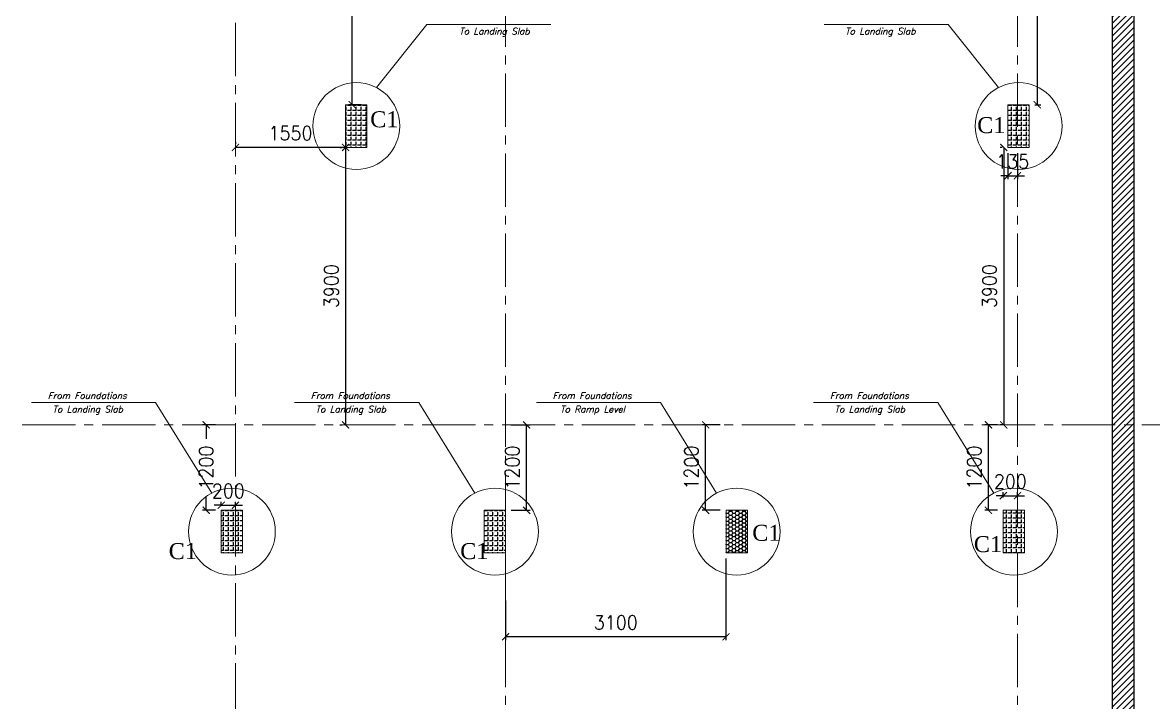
# Model space of a CAD drawing. Header units: millimetres. Extents: x -967280 to 3852, y 2833 to 1955156.
# Drawn here: x -508622 to -492718, y 409937 to 419491 of the extents above; entities that cross this region are included whole.
import ezdxf
from ezdxf.enums import TextEntityAlignment as Align

# ---------------------------------------------------------------- set-up
doc = ezdxf.new("R2010")
doc.units = ezdxf.units.MM
doc.header["$LTSCALE"] = 1000
doc.header["$PDMODE"] = 35
doc.header["$PDSIZE"] = 25
doc.linetypes.add('$0$DASHED2', pattern=[0.375, 0.25, -0.125])
doc.linetypes.add('Columns_Structural070816$0$CENTER2', pattern=[1.125, 0.75, -0.125, 0.125, -0.125])
for name, color, linetype, lineweight in [('00-DE-Hatch', 11, 'Continuous', 0), ('00-EG-Text', 3, 'Continuous', 0), ('S - column', 6, 'Continuous', 60), ('ST-000-AXIS', 9, 'Columns_Structural070816$0$CENTER2', 9), ('ST-RFT-BOT', 2, '$0$DASHED2', 30)]:
    doc.layers.add(name, color=color, linetype=linetype, lineweight=lineweight)
for name, color, linetype in [('_N-DIM 3', 7, 'Continuous'), ('R.C. footing', 4, 'Continuous'), ('S - BATH Hach', 1, 'Continuous'), ('S - col hach', 1, 'Continuous')]:
    doc.layers.add(name, color=color, linetype=linetype)
doc.styles.add('ASD', font='times.ttf')
doc.styles.add('E', font='ITALICC.shx')
doc.styles.add('TUNELNO', font='romans.shx', dxfattribs={"width": 0.9})
doc.dimstyles.new('Copy(2) of DSEC', dxfattribs={"dimtxt": 200, "dimasz": 100, "dimexe": 50, "dimexo": 80, "dimgap": 100, "dimtad": 1, "dimdec": 0, "dimrnd": 5, "dimzin": 0, "dimdsep": 46, "dimtxsty": 'TUNELNO', "dimblk": 'ARCHTICK', "dimcen": 0.09, "dimclrd": 1, "dimclre": 1, "dimclrt": 3, "dimadec": 0, "dimazin": 0, "dimtfac": 0.78125, "dimtdec": 0, "dimtix": 1, "dimtmove": 2, "dimatfit": 3, "dimldrblk": 'ARCHTICK', "dimfxl": 1, "dimtolj": 1, "dimtzin": 0, "dimarcsym": 0})
pattern_1 = [(90, (-416898.87, -510539.72), (-69.85, 4e-15), [50.8, -19.05]), (180, (-416898.87, -510539.72), (-9e-15, -69.85), [50.8, -19.05])]

# ---------------------------------------------------------------- blocks, each defined once
blk = doc.blocks.new('AXES-00')
at = {"layer": 'ST-000-AXIS'}
for p, q in [((552098.9, 695813.8), (552098.9, 750979.6)), ((555898.9, 750979.6), (555898.9, 695813.8)), ((563098.9, 750979.6), (563098.9, 695813.8)), ((575723.2, 737039.7), (505674.3, 737039.7))]:
    blk.add_line(p, q, dxfattribs=at)
blk = doc.blocks.new('_ArchTick')
at = {"color": 0, "linetype": 'ByBlock', "const_width": 0.15}
blk.add_lwpolyline([(-0.5, -0.5), (0.5, 0.5)], dxfattribs=at)
blk = doc.blocks.new('*D354')
at = {"layer": '_N-DIM 3', "color": 1, "linetype": 'Continuous', "lineweight": -2, "ltscale": 30, "transparency": 16777216}
for p, q in [((-494763, 417657), (-494763, 417289)), ((-494629, 417657), (-494629, 417289)), ((-494763, 417339), (-494863, 417339)), ((-494763, 417339), (-494629, 417339)), ((-494629, 417339), (-494529, 417339))]:
    blk.add_line(p, q, dxfattribs=at)
at = {"layer": 'Defpoints', "color": 0, "linetype": 'Continuous', "ltscale": 30, "transparency": 16777216}
for p in [(-494763, 417737), (-494629, 417737), (-494629, 417339)]:
    blk.add_point(p, dxfattribs=at)
at = {"layer": '_N-DIM 3', "color": 1, "linetype": 'Continuous', "lineweight": -2, "ltscale": 30, "transparency": 16777216, "xscale": 100, "yscale": 100, "zscale": 100}
blk.add_blockref('_ArchTick', (-494763, 417339), dxfattribs=at)
at = {"layer": '_N-DIM 3', "color": 1, "linetype": 'Continuous', "lineweight": -2, "ltscale": 30, "transparency": 16777216, "xscale": 100, "yscale": 100, "zscale": 100, "rotation": 180}
blk.add_blockref('_ArchTick', (-494629, 417339), dxfattribs=at)
at = {"layer": '_N-DIM 3', "color": 3, "linetype": 'Continuous', "ltscale": 30, "transparency": 16777216, "insert": (-494696, 417539), "char_height": 200, "attachment_point": 5, "style": 'TUNELNO'}
blk.add_mtext('\\A1;135', dxfattribs=at)
blk = doc.blocks.new('*D421')
at = {"layer": '_N-DIM 3', "color": 1, "linetype": 'Continuous', "lineweight": -2, "ltscale": 30, "transparency": 16777216}
for p, q in [((-505629, 417817), (-505629, 417787)), ((-504079, 417817), (-504079, 417787)), ((-504079, 417737), (-505629, 417737))]:
    blk.add_line(p, q, dxfattribs=at)
at = {"layer": 'Defpoints', "color": 0, "linetype": 'Continuous', "ltscale": 30, "transparency": 16777216}
for p in [(-505629, 417737), (-505629, 417737), (-504079, 417737)]:
    blk.add_point(p, dxfattribs=at)
at = {"layer": '_N-DIM 3', "color": 1, "linetype": 'Continuous', "lineweight": -2, "ltscale": 30, "transparency": 16777216, "xscale": 100, "yscale": 100, "zscale": 100, "rotation": 180}
blk.add_blockref('_ArchTick', (-505629, 417737), dxfattribs=at)
at = {"layer": '_N-DIM 3', "color": 1, "linetype": 'Continuous', "lineweight": -2, "ltscale": 30, "transparency": 16777216, "xscale": 100, "yscale": 100, "zscale": 100}
blk.add_blockref('_ArchTick', (-504079, 417737), dxfattribs=at)
at = {"layer": '_N-DIM 3', "color": 3, "linetype": 'Continuous', "ltscale": 30, "transparency": 16777216, "insert": (-504854, 417937), "char_height": 200, "attachment_point": 5, "style": 'TUNELNO'}
blk.add_mtext('\\A1;1550', dxfattribs=at)
blk = doc.blocks.new('*D422')
at = {"layer": '_N-DIM 3', "color": 1, "linetype": 'Continuous', "lineweight": -2, "ltscale": 30, "transparency": 16777216}
for p, q in [((-504159, 417737), (-504129, 417737)), ((-504079, 417737), (-504079, 413837)), ((-504159, 413837), (-504129, 413837))]:
    blk.add_line(p, q, dxfattribs=at)
at = {"layer": 'Defpoints', "color": 0, "linetype": 'Continuous', "ltscale": 30, "transparency": 16777216}
for p in [(-504079, 417737), (-504079, 413837), (-504079, 413837)]:
    blk.add_point(p, dxfattribs=at)
at = {"layer": '_N-DIM 3', "color": 1, "linetype": 'Continuous', "lineweight": -2, "ltscale": 30, "transparency": 16777216, "xscale": 100, "yscale": 100, "zscale": 100}
for p, rotation in [((-504079, 417737), 90), ((-504079, 413837), 270)]:
    blk.add_blockref('_ArchTick', p, dxfattribs=dict(at, rotation=rotation))
at = {"layer": '_N-DIM 3', "color": 3, "linetype": 'Continuous', "ltscale": 30, "transparency": 16777216, "insert": (-504279, 415787), "char_height": 200, "attachment_point": 5, "rotation": 90, "style": 'TUNELNO'}
blk.add_mtext('\\A1;3900', dxfattribs=at)
blk = doc.blocks.new('*D423')
at = {"layer": '_N-DIM 3', "color": 1, "linetype": 'Continuous', "lineweight": -2, "ltscale": 30, "transparency": 16777216}
for p, q in [((-494843, 417737), (-494872, 417737)), ((-494822, 417737), (-494822, 413837)), ((-494843, 413837), (-494872, 413837))]:
    blk.add_line(p, q, dxfattribs=at)
at = {"layer": 'Defpoints', "color": 0, "linetype": 'Continuous', "ltscale": 30, "transparency": 16777216}
for p in [(-494763, 417737), (-494822, 413837), (-494763, 413837)]:
    blk.add_point(p, dxfattribs=at)
at = {"layer": '_N-DIM 3', "color": 1, "linetype": 'Continuous', "lineweight": -2, "ltscale": 30, "transparency": 16777216, "xscale": 100, "yscale": 100, "zscale": 100}
for p, rotation in [((-494822, 417737), 90), ((-494822, 413837), 270)]:
    blk.add_blockref('_ArchTick', p, dxfattribs=dict(at, rotation=rotation))
at = {"layer": '_N-DIM 3', "color": 3, "linetype": 'Continuous', "ltscale": 30, "transparency": 16777216, "insert": (-495022, 415787), "char_height": 200, "attachment_point": 5, "rotation": 90, "style": 'TUNELNO'}
blk.add_mtext('\\A1;3900', dxfattribs=at)
blk = doc.blocks.new('*D424')
at = {"layer": '_N-DIM 3', "color": 1, "linetype": 'Continuous', "lineweight": -2, "ltscale": 30, "transparency": 16777216}
for p, q in [((-494829, 412817), (-494829, 412892)), ((-494629, 412817), (-494629, 412892)), ((-494829, 412842), (-494929, 412842)), ((-494829, 412842), (-494629, 412842)), ((-494629, 412842), (-494529, 412842))]:
    blk.add_line(p, q, dxfattribs=at)
at = {"layer": 'Defpoints', "color": 0, "linetype": 'Continuous', "ltscale": 30, "transparency": 16777216}
for p in [(-494829, 412737), (-494629, 412842), (-494629, 412737)]:
    blk.add_point(p, dxfattribs=at)
at = {"layer": '_N-DIM 3', "color": 1, "linetype": 'Continuous', "lineweight": -2, "ltscale": 30, "transparency": 16777216, "xscale": 100, "yscale": 100, "zscale": 100}
blk.add_blockref('_ArchTick', (-494829, 412842), dxfattribs=at)
at = {"layer": '_N-DIM 3', "color": 1, "linetype": 'Continuous', "lineweight": -2, "ltscale": 30, "transparency": 16777216, "xscale": 100, "yscale": 100, "zscale": 100, "rotation": 180}
blk.add_blockref('_ArchTick', (-494629, 412842), dxfattribs=at)
at = {"layer": '_N-DIM 3', "color": 3, "linetype": 'Continuous', "ltscale": 30, "transparency": 16777216, "insert": (-494729, 413042), "char_height": 200, "attachment_point": 5, "style": 'TUNELNO'}
blk.add_mtext('\\A1;200', dxfattribs=at)
blk = doc.blocks.new('*D425')
at = {"layer": '_N-DIM 3', "color": 1, "linetype": 'Continuous', "lineweight": -2, "ltscale": 30, "transparency": 16777216}
for p, q in [((-494909, 413837), (-495087, 413837)), ((-495037, 412637), (-495037, 413837)), ((-494909, 412637), (-495087, 412637))]:
    blk.add_line(p, q, dxfattribs=at)
at = {"layer": 'Defpoints', "color": 0, "linetype": 'Continuous', "ltscale": 30, "transparency": 16777216}
for p in [(-495037, 413837), (-494829, 413837), (-494829, 412637)]:
    blk.add_point(p, dxfattribs=at)
at = {"layer": '_N-DIM 3', "color": 1, "linetype": 'Continuous', "lineweight": -2, "ltscale": 30, "transparency": 16777216, "xscale": 100, "yscale": 100, "zscale": 100}
for p, rotation in [((-495037, 413837), 90), ((-495037, 412637), 270)]:
    blk.add_blockref('_ArchTick', p, dxfattribs=dict(at, rotation=rotation))
at = {"layer": '_N-DIM 3', "color": 3, "linetype": 'Continuous', "ltscale": 30, "transparency": 16777216, "insert": (-495237, 413237), "char_height": 200, "attachment_point": 5, "rotation": 90, "style": 'TUNELNO'}
blk.add_mtext('\\A1;1200', dxfattribs=at)
blk = doc.blocks.new('*D426')
at = {"layer": '_N-DIM 3', "color": 1, "linetype": 'Continuous', "lineweight": -2, "ltscale": 30, "transparency": 16777216}
for p, q in [((-501749, 413837), (-501483, 413837)), ((-501533, 412637), (-501533, 413837)), ((-501749, 412637), (-501483, 412637))]:
    blk.add_line(p, q, dxfattribs=at)
at = {"layer": 'Defpoints', "color": 0, "linetype": 'Continuous', "ltscale": 30, "transparency": 16777216}
for p in [(-501829, 413837), (-501533, 413837), (-501829, 412637)]:
    blk.add_point(p, dxfattribs=at)
at = {"layer": '_N-DIM 3', "color": 1, "linetype": 'Continuous', "lineweight": -2, "ltscale": 30, "transparency": 16777216, "xscale": 100, "yscale": 100, "zscale": 100}
for p, rotation in [((-501533, 413837), 90), ((-501533, 412637), 270)]:
    blk.add_blockref('_ArchTick', p, dxfattribs=dict(at, rotation=rotation))
at = {"layer": '_N-DIM 3', "color": 3, "linetype": 'Continuous', "ltscale": 30, "transparency": 16777216, "insert": (-501733, 413237), "char_height": 200, "attachment_point": 5, "rotation": 90, "style": 'TUNELNO'}
blk.add_mtext('\\A1;1200', dxfattribs=at)
blk = doc.blocks.new('*D450')
at = {"layer": '_N-DIM 3', "color": 1, "linetype": 'Continuous', "lineweight": -2, "ltscale": 30, "transparency": 16777216}
for p, q in [((-505909, 413837), (-506090, 413837)), ((-506040, 413837), (-506040, 413642)), ((-506040, 412637), (-506040, 412833)), ((-505909, 412637), (-506090, 412637))]:
    blk.add_line(p, q, dxfattribs=at)
at = {"layer": 'Defpoints', "color": 0, "linetype": 'Continuous', "ltscale": 30, "transparency": 16777216}
for p in [(-506040, 413837), (-505829, 413837), (-505829, 412637)]:
    blk.add_point(p, dxfattribs=at)
at = {"layer": '_N-DIM 3', "color": 1, "linetype": 'Continuous', "lineweight": -2, "ltscale": 30, "transparency": 16777216, "xscale": 100, "yscale": 100, "zscale": 100}
for p, rotation in [((-506040, 413837), 90), ((-506040, 412637), 270)]:
    blk.add_blockref('_ArchTick', p, dxfattribs=dict(at, rotation=rotation))
at = {"layer": '_N-DIM 3', "color": 3, "linetype": 'Continuous', "ltscale": 30, "transparency": 16777216, "insert": (-506040, 413237), "char_height": 200, "attachment_point": 5, "rotation": 90, "style": 'TUNELNO'}
blk.add_mtext('\\A1;1200', dxfattribs=at)
blk = doc.blocks.new('*D451')
at = {"layer": '_N-DIM 3', "color": 1, "linetype": 'Continuous', "lineweight": -2, "ltscale": 30, "transparency": 16777216}
for p, q in [((-505829, 412717), (-505829, 412757)), ((-505629, 412717), (-505629, 412757)), ((-505829, 412707), (-505929, 412707)), ((-505829, 412707), (-505629, 412707)), ((-505629, 412707), (-505529, 412707))]:
    blk.add_line(p, q, dxfattribs=at)
at = {"layer": 'Defpoints', "color": 0, "linetype": 'Continuous', "ltscale": 30, "transparency": 16777216}
for p in [(-505829, 412637), (-505629, 412707), (-505629, 412637)]:
    blk.add_point(p, dxfattribs=at)
at = {"layer": '_N-DIM 3', "color": 1, "linetype": 'Continuous', "lineweight": -2, "ltscale": 30, "transparency": 16777216, "xscale": 100, "yscale": 100, "zscale": 100}
blk.add_blockref('_ArchTick', (-505829, 412707), dxfattribs=at)
at = {"layer": '_N-DIM 3', "color": 1, "linetype": 'Continuous', "lineweight": -2, "ltscale": 30, "transparency": 16777216, "xscale": 100, "yscale": 100, "zscale": 100, "rotation": 180}
blk.add_blockref('_ArchTick', (-505629, 412707), dxfattribs=at)
at = {"layer": '_N-DIM 3', "color": 3, "linetype": 'Continuous', "ltscale": 30, "transparency": 16777216, "insert": (-505729, 412907), "char_height": 200, "attachment_point": 5, "style": 'TUNELNO'}
blk.add_mtext('\\A1;200', dxfattribs=at)
blk = doc.blocks.new('*D474')
at = {"layer": '_N-DIM 3', "color": 1, "linetype": 'Continuous', "lineweight": -2, "ltscale": 30, "transparency": 16777216}
for p, q in [((-498809, 413837), (-499065, 413837)), ((-499015, 412637), (-499015, 413837)), ((-498809, 412637), (-499065, 412637))]:
    blk.add_line(p, q, dxfattribs=at)
at = {"layer": 'Defpoints', "color": 0, "linetype": 'Continuous', "ltscale": 30, "transparency": 16777216}
for p in [(-499015, 413837), (-498729, 413837), (-498729, 412637)]:
    blk.add_point(p, dxfattribs=at)
at = {"layer": '_N-DIM 3', "color": 1, "linetype": 'Continuous', "lineweight": -2, "ltscale": 30, "transparency": 16777216, "xscale": 100, "yscale": 100, "zscale": 100}
for p, rotation in [((-499015, 413837), 90), ((-499015, 412637), 270)]:
    blk.add_blockref('_ArchTick', p, dxfattribs=dict(at, rotation=rotation))
at = {"layer": '_N-DIM 3', "color": 3, "linetype": 'Continuous', "ltscale": 30, "transparency": 16777216, "insert": (-499215, 413237), "char_height": 200, "attachment_point": 5, "rotation": 90, "style": 'TUNELNO'}
blk.add_mtext('\\A1;1200', dxfattribs=at)
blk = doc.blocks.new('*D475')
at = {"layer": '_N-DIM 3', "color": 1, "linetype": 'Continuous', "lineweight": -2, "ltscale": 30, "transparency": 16777216}
for p, q in [((-498729, 411957), (-498729, 410809)), ((-501829, 411368), (-501829, 410809)), ((-498729, 410859), (-501829, 410859))]:
    blk.add_line(p, q, dxfattribs=at)
at = {"layer": 'Defpoints', "color": 0, "linetype": 'Continuous', "ltscale": 30, "transparency": 16777216}
for p in [(-498729, 412037), (-501829, 411448), (-501829, 410859)]:
    blk.add_point(p, dxfattribs=at)
at = {"layer": '_N-DIM 3', "color": 1, "linetype": 'Continuous', "lineweight": -2, "ltscale": 30, "transparency": 16777216, "xscale": 100, "yscale": 100, "zscale": 100, "rotation": 180}
blk.add_blockref('_ArchTick', (-501829, 410859), dxfattribs=at)
at = {"layer": '_N-DIM 3', "color": 1, "linetype": 'Continuous', "lineweight": -2, "ltscale": 30, "transparency": 16777216, "xscale": 100, "yscale": 100, "zscale": 100}
blk.add_blockref('_ArchTick', (-498729, 410859), dxfattribs=at)
at = {"layer": '_N-DIM 3', "color": 3, "linetype": 'Continuous', "ltscale": 30, "transparency": 16777216, "insert": (-500279, 411059), "char_height": 200, "attachment_point": 5, "style": 'TUNELNO'}
blk.add_mtext('\\A1;3100', dxfattribs=at)
blk = doc.blocks.new('A$C46269fcd new')
at = {"layer": 'S - BATH Hach', "ltscale": 30, "transparency": 33554483}
h = blk.add_hatch(dxfattribs=at)
h.set_pattern_fill('ANSI31', color=1, scale=20)
h.set_pattern_definition([(45, (643184.17, -484711.8), (-44.9012806, 44.9012806), [])])
h.paths.add_polyline_path([(47835, 35800), (47835, -9200), (-6100, -9200), (-6100, 35800), (-5800, 35800), (-5800, -8900), (47535, -8900), (47535, 35800)])
at = {"layer": 'S - col hach', "true_color": 0xcd6928}
h = blk.add_hatch(dxfattribs=at)
h.set_pattern_fill('ANGLE', color=32, scale=10, angle=90)
h.set_pattern_definition(pattern_1)
h.paths.add_polyline_path([(37050, 31100), (36750, 31100), (36750, 30500), (37050, 30500)])
h = blk.add_hatch(dxfattribs=at)
h.set_pattern_fill('ANGLE', color=32, scale=10, angle=90)
h.set_pattern_definition(pattern_1)
h.paths.add_polyline_path([(46365, 31100), (46065, 31100), (46065, 30500), (46365, 30500)])
h = blk.add_hatch(dxfattribs=at)
h.set_pattern_fill('ANGLE', color=32, scale=10, angle=90)
h.set_pattern_definition([(90, (-416598.87, -510439.72), (-69.85, 4e-15), [50.8, -19.05]), (180, (-416598.87, -510439.72), (-9e-15, -69.85), [50.8, -19.05])])
h.paths.add_polyline_path([(35300, 25400), (35000, 25400), (35000, 24800), (35300, 24800)])
h = blk.add_hatch(dxfattribs=at)
h.set_pattern_fill('ANGLE', color=32, scale=10, angle=90)
h.set_pattern_definition([(90, (-416998.87, -510439.72), (-69.85, 4e-15), [50.8, -19.05]), (180, (-416998.87, -510439.72), (-9e-15, -69.85), [50.8, -19.05])])
h.paths.add_polyline_path([(39000, 25400), (38700, 25400), (38700, 24800), (39000, 24800)])
h = blk.add_hatch(dxfattribs=at)
h.set_pattern_fill('ANGLE', color=32, scale=10, angle=90)
h.set_pattern_definition([(90, (-416898.87, -510539.72), (-69.85, 4e-15), [50.8, -19.05]), (180, (-416898.87, -510539.72), (-9e-15, -69.85), [50.8, -19.05])])
h.paths.add_polyline_path([(46300, 25400), (46000, 25400), (46000, 24800), (46300, 24800)])
at = {"layer": 'R.C. footing', "color": 4, "ltscale": 30}
blk.add_lwpolyline([(47835, 35800), (47835, -9200), (-6100, -9200), (-6100, 35800), (-5800, 35800), (-5800, -8900), (47535, -8900), (47535, 35800)], close=True, dxfattribs=at)
at = {"layer": 'S - column', "lineweight": 15}
for points in [[(37050, 31100), (36750, 31100), (36750, 30500), (37050, 30500)], [(46365, 31100), (46065, 31100), (46065, 30500), (46365, 30500)], [(35300, 25400), (35000, 25400), (35000, 24800), (35300, 24800)], [(39000, 25400), (38700, 25400), (38700, 24800), (39000, 24800)], [(46300, 25400), (46000, 25400), (46000, 24800), (46300, 24800)]]:
    blk.add_lwpolyline(points, close=True, dxfattribs=at)
blk = doc.blocks.new('A$C502a855f new')
at = {"layer": 'S - col hach', "true_color": 0xf8d731}
h = blk.add_hatch(dxfattribs=at)
h.set_pattern_fill('HONEY', color=40, scale=10)
h.set_pattern_definition([(0, (-310798.873, -401239.722), (47.625, 27.4963064), [31.75, -63.5]), (120, (-310798.873, -401239.722), (-47.6249999, 27.4963066), [31.75, -63.5]), (60, (-310798.873, -401239.722), (1e-07, 54.9926131), [-63.5, 31.75])])
h.paths.add_polyline_path([(148200, 34600), (148500, 34600), (148500, 34000), (148200, 34000)])
at = {"layer": 'S - column', "lineweight": 15}
blk.add_lwpolyline([(148200, 34600), (148500, 34600), (148500, 34000), (148200, 34000)], close=True, dxfattribs=at)
blk = doc.blocks.new('*D1244')
at = {"layer": '_N-DIM 3', "color": 1, "linetype": 'Continuous', "lineweight": -2, "ltscale": 30, "transparency": 16777216}
for p, q in [((-503859, 422737), (-504037, 422737)), ((-503987, 418337), (-503987, 422737)), ((-503859, 418337), (-504037, 418337))]:
    blk.add_line(p, q, dxfattribs=at)
at = {"layer": 'Defpoints', "color": 0, "linetype": 'Continuous', "ltscale": 30, "transparency": 16777216}
for p in [(-503987, 422737), (-503779, 422737), (-503779, 418337)]:
    blk.add_point(p, dxfattribs=at)
at = {"layer": '_N-DIM 3', "color": 1, "linetype": 'Continuous', "lineweight": -2, "ltscale": 30, "transparency": 16777216, "xscale": 100, "yscale": 100, "zscale": 100}
for p, rotation in [((-503987, 422737), 90), ((-503987, 418337), 270)]:
    blk.add_blockref('_ArchTick', p, dxfattribs=dict(at, rotation=rotation))
at = {"layer": '_N-DIM 3', "color": 3, "linetype": 'Continuous', "ltscale": 30, "transparency": 16777216, "insert": (-504187, 420537), "char_height": 200, "attachment_point": 5, "rotation": 90, "style": 'TUNELNO'}
blk.add_mtext('\\A1;4400', dxfattribs=at)
blk = doc.blocks.new('*D1245')
at = {"layer": '_N-DIM 3', "color": 1, "linetype": 'Continuous', "lineweight": -2, "ltscale": 30, "transparency": 16777216}
for p, q in [((-494383, 422737), (-494301, 422737)), ((-494351, 422737), (-494351, 418337)), ((-494383, 418337), (-494301, 418337))]:
    blk.add_line(p, q, dxfattribs=at)
at = {"layer": 'Defpoints', "color": 0, "linetype": 'Continuous', "ltscale": 30, "transparency": 16777216}
for p in [(-494463, 422737), (-494463, 418337), (-494351, 418337)]:
    blk.add_point(p, dxfattribs=at)
at = {"layer": '_N-DIM 3', "color": 1, "linetype": 'Continuous', "lineweight": -2, "ltscale": 30, "transparency": 16777216, "xscale": 100, "yscale": 100, "zscale": 100}
for p, rotation in [((-494351, 422737), 90), ((-494351, 418337), 270)]:
    blk.add_blockref('_ArchTick', p, dxfattribs=dict(at, rotation=rotation))
at = {"layer": '_N-DIM 3', "color": 3, "linetype": 'Continuous', "ltscale": 30, "transparency": 16777216, "insert": (-494551, 420537), "char_height": 200, "attachment_point": 5, "rotation": 90, "style": 'TUNELNO'}
blk.add_mtext('\\A1;4400', dxfattribs=at)

msp = doc.modelspace()

# ---------------------------------------------------------------- linework, layer by layer
at = {"layer": '00-DE-Hatch'}
for points in [[(-503646.3, 418578.9), (-502939, 419465.9), (-501194.1, 419465.9)], [(-494895.8, 418578.9), (-495603.1, 419465.9), (-497348, 419465.9)], [(-505961.1, 412878.9), (-506751, 414152.8), (-508495.9, 414152.8)], [(-502261.1, 412878.9), (-503051, 414152.8), (-504795.9, 414152.8)], [(-494961.1, 412878.9), (-495751, 414152.8), (-497495.9, 414152.8)]]:
    msp.add_lwpolyline(points, dxfattribs=at)
at = {"layer": '00-DE-Hatch', "color": 2}
msp.add_lwpolyline([(-498861, 412878.9), (-499650.9, 414152.8), (-501395.8, 414152.8)], dxfattribs=at)
at = {"layer": '00-DE-Hatch'}
for centre in [(-503928.7, 418037.4), (-494613.4, 418037.4), (-505678.7, 412337.4), (-501978.7, 412337.4), (-494678.7, 412337.4)]:
    msp.add_circle(centre, 610.8, dxfattribs=at)
at = {"layer": '00-DE-Hatch', "color": 2}
msp.add_circle((-498578.6, 412337.4), 610.8, dxfattribs=at)

# ---------------------------------------------------------------- block references
at = {"layer": '_N-DIM 3', "color": 6, "linetype": 'Continuous', "ltscale": 30}
msp.add_blockref('AXES-00', (-1057727.6, -323202.4), dxfattribs=at)
at = {"layer": 'S - column', "color": 7, "true_color": 0xffffff}
msp.add_blockref('A$C46269fcd new', (-540828.7, 387237.4), dxfattribs=at)
at = {"layer": 'ST-RFT-BOT', "lineweight": 106, "ltscale": 30}
msp.add_blockref('A$C502a855f new', (-646928.7, 378037.4), dxfattribs=at)

# ---------------------------------------------------------------- texts
at = {"ltscale": 6, "style": 'ASD'}
for p in [(-503535, 418132.4), (-494997.2, 418050.5), (-498160.9, 412320), (-495045, 412161.5), (-506369.1, 412063.6), (-502269.1, 412063.6)]:
    msp.add_text('C1', height=225, dxfattribs=at).set_placement(p, align=Align.MIDDLE_CENTER)
at = {"layer": '00-EG-Text', "color": 4, "style": 'E'}
for s, p in [('To Landing Slab', (-501984.4, 419370.1)), ('To Landing Slab', (-496557.6, 419370.1)), ('From Foundations', (-507712, 414248.5)), ('From Foundations', (-504012, 414248.5)), ('From Foundations', (-500611.9, 414248.5)), ('From Foundations', (-496712, 414248.5)), ('To Landing Slab', (-507705.5, 414057.1)), ('To Landing Slab', (-504005.5, 414057.1)), ('To Ramp Level', (-500605.4, 414057.1)), ('To Landing Slab', (-496705.5, 414057.1))]:
    msp.add_text(s, height=91.295, dxfattribs=at).set_placement(p, align=Align.MIDDLE_CENTER)

# ---------------------------------------------------------------- dimensions: what is measured, and where the dimension line sits
at = {"layer": '_N-DIM 3', "color": 6, "linetype": 'Continuous', "ltscale": 30}
for base, p1, p2, picture, middle in [((-503986.9, 422737.4), (-503778.7, 418337.4), (-503778.7, 422737.4), '*D1244', (-504186.9, 420537.4)), ((-494351.3, 418337.4), (-494463.4, 422737.4), (-494463.4, 418337.4), '*D1245', (-494551.3, 420537.4)), ((-504078.7, 413837.4), (-504078.7, 417737.4), (-504078.7, 413837.4), '*D422', (-504278.7, 415787.4)), ((-494822.3, 413837.4), (-494763.4, 417737.4), (-494763.4, 413837.4), '*D423', (-495022.3, 415787.4)), ((-501532.7, 413837.4), (-501828.7, 412637.4), (-501828.7, 413837.4), '*D426', (-501732.7, 413237.4)), ((-499015.1, 413837.4), (-498728.6, 412637.4), (-498728.6, 413837.4), '*D474', (-499215.1, 413237.4)), ((-495037.3, 413837.4), (-494828.7, 412637.4), (-494828.7, 413837.4), '*D425', (-495237.3, 413237.4))]:
    dim = msp.add_linear_dim(base=base, p1=p1, p2=p2, angle=90, dimstyle='Copy(2) of DSEC', dxfattribs=at)
    dim.commit()
    dim.dimension.update_dxf_attribs({"geometry": picture, "text_midpoint": middle})
for base, p1, p2, picture, middle in [((-505628.7, 417737.4), (-504078.7, 417737.4), (-505628.7, 417737.4), '*D421', (-504853.7, 417937.4)), ((-494628.7, 417339.4), (-494763.4, 417737.4), (-494628.7, 417737.4), '*D354', (-494696, 417539.4)), ((-494628.7, 412842.3), (-494828.7, 412737.4), (-494628.7, 412737.4), '*D424', (-494728.7, 413042.3)), ((-505628.7, 412707.5), (-505828.7, 412637.4), (-505628.7, 412637.4), '*D451', (-505728.7, 412907.5)), ((-501828.7, 410858.9), (-498728.6, 412037.4), (-501828.7, 411448.1), '*D475', (-500278.6, 411058.9))]:
    dim = msp.add_linear_dim(base=base, p1=p1, p2=p2, dimstyle='Copy(2) of DSEC', dxfattribs=at)
    dim.commit()
    dim.dimension.update_dxf_attribs({"geometry": picture, "text_midpoint": middle})
dim = msp.add_linear_dim(base=(-506040.4, 413837.4), p1=(-505828.7, 412637.4), p2=(-505828.7, 413837.4), angle=90, dimstyle='Copy(2) of DSEC', dxfattribs=at)
dim.commit()
dim.dimension.update_dxf_attribs({"geometry": '*D450', "text_midpoint": (-506040.4, 413237.4), "dimtype": 160})

doc.saveas('drawing.dxf')
